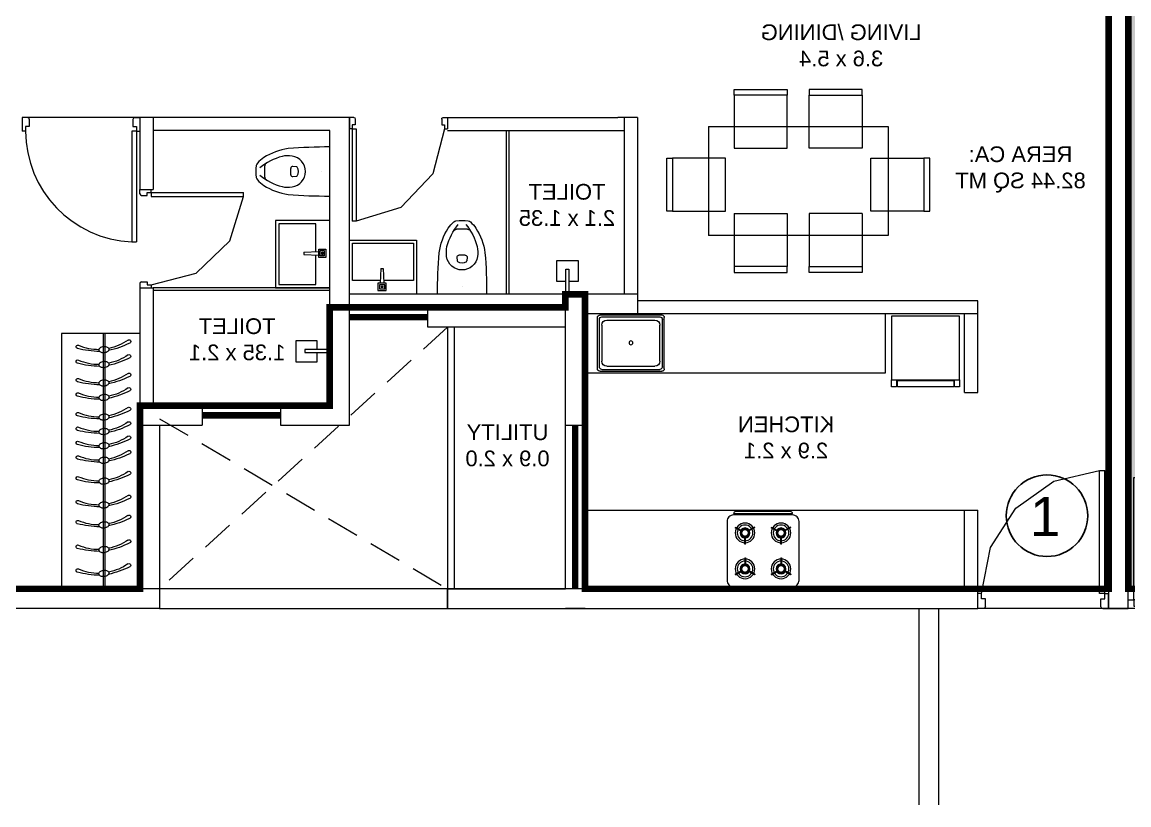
# Model space of a CAD drawing. Header units: inches. Extents: x 27644242 to 29005101, y -955243 to 216979.
# Drawn here: x 28708094 to 28716549, y -268635 to -262656 of the extents above; entities that cross this region are included whole.
import ezdxf

# ---------------------------------------------------------------- set-up
doc = ezdxf.new("R2010")
doc.units = ezdxf.units.IN
doc.header["$MEASUREMENT"] = 0
doc.set_wipeout_variables(frame=1)
for name, pattern in [('DASHED', [0.75, 0.5, -0.25]), ('DASHED2', [0.375, 0.25, -0.125]), ('HIDDEN', [0.375, 0.25, -0.125])]:
    doc.linetypes.add(name, pattern=pattern)
doc.layers.get('Defpoints').update_dxf_attribs({"color": 8})
for name, color, linetype, lineweight in [('AHC-A-DUCT', 14, 'HIDDEN', 5), ('DOOR', 4, 'Continuous', 0), ('DOORS', 1, 'Continuous', 9), ('ELEVATION', 40, 'Continuous', 13), ('FURN', 250, 'Continuous', 0), ('WALL', 7, 'Continuous', 20), ('WINDOW', 162, 'Continuous', 13)]:
    doc.layers.add(name, color=color, linetype=linetype, lineweight=lineweight)
doc.layers.add('BHK HATCH', color=8, linetype='Continuous', lineweight=5, transparency=0.85)
doc.layers.add('text', color=7, linetype='Continuous')
doc.styles.add('AMITS', font='arial.ttf')

# ---------------------------------------------------------------- blocks, each defined once
blk = doc.blocks.new('A$C65A37FE3-flatten-3')
at = {"layer": 'DOOR', "color": 252, "true_color": 0x939598}
for p, q in [((0, -33.8), (0, 0)), ((0, 0), (86.3, 0)), ((11.3, -45), (56.3, -45)), ((56.3, -45), (56.3, -22.5)), ((56.3, -22.5), (86.3, -22.5)), ((86.3, -22.5), (86.3, 0)), ((86.3, -22.5), (86.3, -52.5)), ((86.3, -22.5), (791, -22.5)), ((86.3, -52.5), (791, -52.5)), ((791, -52.5), (791, -22.5)), ((0, -716.5), (0, -750.2)), ((0, -750.2), (86.3, -750.2)), ((11.3, -705.2), (56.3, -705.2)), ((56.3, -705.2), (56.3, -727.7)), ((56.3, -727.7), (86.3, -727.7)), ((86.3, -727.7), (86.3, -750.2))]:
    blk.add_line(p, q, dxfattribs=at)
for points in [[(0, -33.8), (3.3, -41.7), (11.3, -45)], [(86.3, -727.7), (430.2, -638.2), (686.8, -392.3), (790.8, -52.5)], [(11.3, -705.2), (5.6, -706.7), (1.5, -710.8), (0, -716.5)]]:
    blk.add_lwpolyline(points, dxfattribs=at)
blk = doc.blocks.new('A$C3A956F37-flat-1')
at = {"layer": 'FURN'}
blk.add_line((-168.3, 90.2), (0, 90.2), dxfattribs=at)
for points in [[(-97.1, 66.7), (-97.1, 0), (-258.5, 0), (-258.5, 161.4), (-97.1, 161.4), (-97.1, 90.2)], [(0, 67.1), (-191.4, 67.1), (-191.4, 90.2), (-168.3, 90.2)]]:
    blk.add_lwpolyline(points, dxfattribs=at)
blk = doc.blocks.new('A$C3C731254-flat-1')
at = {"layer": 'FURN'}
for p, q in [((-77430.4, -2820), (-77430.7, -2801.7)), ((-77430.4, -2801.7), (-77317.9, -2797)), ((-77430.4, -2820), (-77317.9, -2824.7))]:
    blk.add_line(p, q, dxfattribs=at)
for points in [[(-77233.3, -3060.6), (-77647.7, -3060.6), (-77647.7, -2547.5), (-77233.3, -2547.5)], [(-77262.7, -2843), (-77262.7, -2778.3), (-77317.9, -2778.3), (-77317.9, -2843)], [(-77275, -2830.8), (-77275, -2790.5), (-77305.7, -2790.5), (-77305.7, -2830.8)], [(-77287.2, -2818.6), (-77287.2, -2802.7), (-77293.4, -2802.7), (-77293.4, -2818.6)]]:
    blk.add_lwpolyline(points, close=True, dxfattribs=at)
blk.add_lwpolyline([(-77338.5, -2823.8), (-77338.5, -3036.2), (-77623.2, -3036.2), (-77623.2, -2571.9), (-77338.5, -2571.9), (-77338.5, -2797.8)], dxfattribs=at)
blk = doc.blocks.new('A$C3D5F2F58')
at = {"color": 0, "linetype": 'ByBlock'}
blk.add_wipeout([(187.5, 0), (-187.5, 0), (-185.4, -124.8), (-182.6, -194.2), (-178.7, -263.3), (-175.9, -302), (-169.5, -348.6), (-150.7, -414.8), (-143.6, -432.7), (-131.4, -459.4), (-111.6, -495.4), (-106, -504.2), (-86.3, -529.7), (-71.8, -545.1), (-63.8, -552.7), (-55.8, -558), (-40.6, -562), (-22.7, -564.1), (3.1, -565), (29.6, -563.4), (46.7, -561), (55.8, -558), (74.2, -542.7), (100.9, -511.4), (135.4, -451.2), (158.3, -392.2), (171.2, -340), (178.9, -260.4), (185.1, -136.1), (187.4, -46)], dxfattribs=at)
for p, q in [((-187.5, 0), (187.5, 0)), ((0, -62.5), (0, -62.5)), ((-38.3, -282.4), (-35.8, -255.2)), ((-24.2, -298), (24.2, -298)), ((35.8, -255.2), (38.3, -282.4)), ((-42.5, -496.8), (42.5, -496.8))]:
    blk.add_line(p, q, dxfattribs=at)
at = {"color": 0, "linetype": 'ByBlock', "extrusion": (0, 0, -1)}
for centre, major_axis, ratio, start_param, end_param in [((3903, 5.3), (4087.6, 164.4), 0.940247, 3.100232, 3.182953), ((-3903, 5.4), (-4087.6, 164.4), 0.940247, 3.100232, 3.182953), ((0, -305.1), (84.4, 84.4), 1, 4.07333, 6.922251), ((-27.3, -256), (6.03, 6.03), 1, 4.01894, 4.852375), ((0, -292.3), (-38.2, 38.2), 1, 0.139988, 1.430816), ((27.3, -256), (6.03, 6.03), 1, -0.139979, 0.693472), ((275.8, -257.5), (321.4, 321.4), 1, 3.353441, 3.79389), ((86.9, -319.1), (146.6, 146.6), 1, 3.705861, 4.079165), ((-24.2, -283.7), (10, 10), 1, 2.356198, 4.018929), ((24.2, -283.7), (-10, 10), 1, 2.264265, 3.926995), ((-275.8, -257.5), (-321.4, 321.4), 1, 2.489302, 2.929752), ((-86.9, -319.1), (-146.6, 146.6), 1, 2.204028, 2.577331), ((326.3, -245.8), (-323.4, 323.4), 1, 4.816657, 5.23508), ((-326.3, -245.8), (-323.4, 323.4), 1, 2.618909, 3.037332), ((119.3, -350.5), (192.8, 192.8), 1, 3.092098, 3.328462), ((-42.5, -474.1), (16.1, 16.1), 1, 2.356198, 3.387836), ((42.5, -474.1), (16.1, 16.1), 1, 1.324559, 2.356198), ((-119.3, -350.5), (192.8, 192.8), 1, 1.383935, 1.620298), ((-40.9, -527.4), (24.1, 24.1), 1, 2.528301, 3.092099), ((0, -292.3), (-192.8, 192.8), 1, 3.75489, 4.099099), ((40.9, -527.4), (24.1, 24.1), 1, 1.620298, 2.184095)]:
    blk.add_ellipse(centre, major_axis=major_axis, ratio=ratio, start_param=start_param, end_param=end_param, dxfattribs=at)
blk = doc.blocks.new('A$C3E645E75')
at = {"extrusion": (0, 0, -1), "zscale": -0.9999999999999998, "rotation": 179.9999999999989}
blk.add_blockref('A$C3D5F2F58', (0, 0), dxfattribs=at)
blk = doc.blocks.new('A$C6E20521E-flatten-1')
at = {"layer": 'DOORS', "color": 251}
for p, q in [((30, 115), (30, 1054.3)), ((70, 1054.3), (30, 1054.3)), ((70, 115), (70, 1054.3)), ((30, 115), (0, 115)), ((0, 0), (0, 115)), ((30, 75), (30, 115)), ((30, 115), (70, 115)), ((970, 75), (970, 115)), ((970, 115), (1000, 115)), ((1000, 0), (1000, 115)), ((0, 0), (1000, 0)), ((60, 75), (30, 75)), ((60, 15), (60, 75)), ((940, 15), (940, 75)), ((940, 75), (970, 75)), ((45, 0), (0, 0)), ((955, 0), (1000, 0))]:
    blk.add_line(p, q, dxfattribs=at)
for points in [[(970, 115), (902.2, 465.5), (708.7, 765.4), (417.3, 971.5), (70, 1054.1)], [(45, 0), (52.5, 2), (58, 7.5), (60, 15)], [(940, 15), (944.4, 4.4), (955, 0)]]:
    blk.add_lwpolyline(points, dxfattribs=at)
blk = doc.blocks.new('A$C6E20521E-flat-1-flatten-1')
at = {"layer": 'DOORS', "color": 251}
for p, q in [((-63, 103.5), (-63, 948.9)), ((-63, 948.9), (-27, 948.9)), ((-27, 103.5), (-27, 948.9)), ((-900, 0), (-900, 103.5)), ((-873, 103.5), (-900, 103.5)), ((-873, 67.5), (-873, 103.5)), ((-27, 103.5), (-63, 103.5)), ((-27, 103.5), (0, 103.5)), ((-27, 67.5), (-27, 103.5)), ((0, 0), (0, 103.5)), ((0, 0), (-900, 0)), ((-846, 67.5), (-873, 67.5)), ((-846, 13.5), (-846, 67.5)), ((-54, 13.5), (-54, 67.5)), ((-54, 67.5), (-27, 67.5)), ((-859.5, 0), (-900, 0)), ((-40.5, 0), (0, 0))]:
    blk.add_line(p, q, dxfattribs=at)
at = {"layer": 'DOORS', "color": 251, "extrusion": (0, 0, -1)}
for centre, major_axis, start_param, end_param in [((-27, 103.5), (-729.3, -428.8), 0.531535, 2.059765), ((-859.5, 13.5), (-11.7, -6.7), 3.665191, 5.235988), ((-40.5, 13.5), (-11.7, -6.7), 5.235988, 6.806784)]:
    blk.add_ellipse(centre, major_axis=major_axis, ratio=1, start_param=start_param, end_param=end_param, dxfattribs=at)
blk = doc.blocks.new('KITCHEN')
at = {"layer": 'FURN'}
for p, q in [((-135610.4, 231798.9, 0), (-135610.4, 232190.1, 0)), ((-135596, 231813.3, 0), (-135596, 232175.7, 0)), ((-135119.8, 232209.5, 0), (-135591, 232209.5, 0)), ((-135134.2, 232195.1, 0), (-135576.6, 232195.1, 0)), ((-135171.7, 232170.8, 0), (-135539.1, 232170.8, 0)), ((-135114.8, 231813.3, 0), (-135114.8, 232175.7, 0)), ((-135100.4, 231798.9, 0), (-135100.4, 232190.1, 0)), ((-135577.9, 231857, 0), (-135577.9, 232131.9, 0)), ((-135132.8, 232131.9, 0), (-135132.8, 231857, 0)), ((-135119.8, 231779.5, 0), (-135591, 231779.5, 0)), ((-135134.2, 231793.9, 0), (-135576.6, 231793.9, 0)), ((-135171.7, 231818.2, 0), (-135539.1, 231818.2, 0))]:
    blk.add_line(p, q, dxfattribs=at)
blk.add_circle((-135356.3, 231997.3, 0), 14.6, dxfattribs=at)
for centre, radius, start, end in [((-135591, 232190.1, 0), 19.4, 89.99995, 179.99995), ((-135576.6, 232175.7, 0), 19.4, 89.99995, 179.99995), ((-135539.1, 232131.9, 0), 38.9, 89.99995, 179.99995), ((-135171.7, 232131.9, 0), 38.9, 359.99995, 89.99995), ((-135134.2, 232175.7, 0), 19.4, 359.99995, 89.99995), ((-135119.8, 232190.1, 0), 19.4, 359.99995, 89.99995), ((-135539.1, 231857, 0), 38.9, 179.99995, 269.99995), ((-135171.7, 231857, 0), 38.9, 269.99995, 359.99995), ((-135591, 231798.9, 0), 19.4, 180.00005, 270.00005), ((-135576.6, 231813.3, 0), 19.4, 180.00005, 270.00005), ((-135134.2, 231813.3, 0), 19.4, 270.00005, 0.00005), ((-135119.8, 231798.9, 0), 19.4, 270.00005, 0.00005)]:
    blk.add_arc(centre, radius, start, end, dxfattribs=at)
blk = doc.blocks.new('gfff')
at = {"layer": 'FURN'}
for p, q in [((-394.7, 1839.6, 0), (206.2, 1839.8, 0)), ((-393.8, 1839.6, 0), (-393.8, -110.4, 0)), ((-125.4, 1839.7, 0), (-124.9, -110.3, 0)), ((-113.4, 1839.7, 0), (-112.9, -110.3, 0)), ((206.2, 1839.8, 0), (206.2, -110.2, 0)), ((-393.9, -110.4, 0), (207, -110.2, 0))]:
    blk.add_line(p, q, dxfattribs=at)
at = {"layer": 'FURN', "extrusion": (-6.40542e-09, 9.36485e-09, 1)}
for points in [[(-81.4, 1713, 0.144333), (-83, 1721.9, 0.107177), (-90.7, 1731.3, 0.077818), (-101.8, 1737.6, 0.065016), (-116.7, 1741.1, 0.065016), (-132, 1740.7, 0.077818), (-144.2, 1736.8, 0.107177), (-153.6, 1729.1, 0.144333), (-157, 1720.8, 0.144333), (-155.4, 1711.8, 0.107177), (-147.7, 1702.5, 0.077818), (-136.6, 1696.1, 0.065016), (-121.7, 1692.6, 0.065016), (-106.4, 1693, 0.077818), (-94.2, 1696.9, 0.107177), (-84.8, 1704.6, 0.144333)], [(-81.3, 1599.4, 0.144333), (-83, 1608.3, 0.107177), (-90.6, 1617.7, 0.077818), (-101.8, 1624, 0.065016), (-116.7, 1627.5, 0.065016), (-131.9, 1627.1, 0.077818), (-144.1, 1623.2, 0.107177), (-153.5, 1615.6, 0.144333), (-157, 1607.2, 0.144333), (-155.3, 1598.3, 0.107177), (-147.7, 1588.9, 0.077818), (-136.5, 1582.5, 0.065016), (-121.7, 1579, 0.065016), (-106.4, 1579.4, 0.077818), (-94.2, 1583.4, 0.107177), (-84.8, 1591, 0.144333)], [(-81.4, 1458.5, 0.144333), (-83, 1467.4, 0.107177), (-90.7, 1476.8, 0.077818), (-101.8, 1483.1, 0.065016), (-116.7, 1486.6, 0.065016), (-132, 1486.2, 0.077818), (-144.2, 1482.3, 0.107177), (-153.6, 1474.6, 0.144333), (-157, 1466.3, 0.144333), (-155.4, 1457.3, 0.107177), (-147.7, 1448, 0.077818), (-136.6, 1441.6, 0.065016), (-121.7, 1438.1, 0.065016), (-106.4, 1438.5, 0.077818), (-94.2, 1442.4, 0.107177), (-84.8, 1450.1, 0.144333)], [(-81.3, 1347.9, 0.144333), (-83, 1356.8, 0.107177), (-90.6, 1366.2, 0.077818), (-101.8, 1372.5, 0.065016), (-116.7, 1376, 0.065016), (-131.9, 1375.6, 0.077818), (-144.1, 1371.7, 0.107177), (-153.5, 1364.1, 0.144333), (-157, 1355.7, 0.144333), (-155.3, 1346.8, 0.107177), (-147.7, 1337.4, 0.077818), (-136.5, 1331, 0.065016), (-121.7, 1327.5, 0.065016), (-106.4, 1327.9, 0.077818), (-94.2, 1331.9, 0.107177), (-84.8, 1339.5, 0.144333)], [(-81.4, 1198, 0.144333), (-83, 1206.9, 0.107177), (-90.7, 1216.3, 0.077818), (-101.8, 1222.6, 0.065016), (-116.7, 1226.1, 0.065016), (-132, 1225.7, 0.077818), (-144.2, 1221.8, 0.107177), (-153.6, 1214.1, 0.144333), (-157, 1205.8, 0.144333), (-155.4, 1196.8, 0.107177), (-147.7, 1187.5, 0.077818), (-136.6, 1181.1, 0.065016), (-121.7, 1177.6, 0.065016), (-106.4, 1178, 0.077818), (-94.2, 1181.9, 0.107177), (-84.8, 1189.6, 0.144333)], [(-81.3, 1087.4, 0.144333), (-83, 1096.3, 0.107177), (-90.6, 1105.7, 0.077818), (-101.8, 1112, 0.065016), (-116.7, 1115.5, 0.065016), (-131.9, 1115.1, 0.077818), (-144.1, 1111.2, 0.107177), (-153.5, 1103.6, 0.144333), (-157, 1095.2, 0.144333), (-155.3, 1086.3, 0.107177), (-147.7, 1076.9, 0.077818), (-136.5, 1070.5, 0.065016), (-121.7, 1067, 0.065016), (-106.4, 1067.4, 0.077818), (-94.2, 1071.4, 0.107177), (-84.8, 1079, 0.144333)], [(-81.3, 978.6, 0.144333), (-82.9, 987.5, 0.107177), (-90.6, 996.9, 0.077818), (-101.7, 1003.2, 0.065016), (-116.6, 1006.8, 0.065016), (-131.9, 1006.3, 0.077818), (-144.1, 1002.4, 0.107177), (-153.5, 994.8, 0.144333), (-156.9, 986.4, 0.144333), (-155.3, 977.5, 0.107177), (-147.6, 968.1, 0.077818), (-136.5, 961.8, 0.065016), (-121.6, 958.2, 0.065016), (-106.3, 958.6, 0.077818), (-94.1, 962.6, 0.107177), (-84.7, 970.2, 0.144333)], [(-81.2, 868, 0.144333), (-82.9, 876.9, 0.107177), (-90.5, 886.3, 0.077818), (-101.7, 892.6, 0.065016), (-116.6, 896.2, 0.065016), (-131.8, 895.8, 0.077818), (-144, 891.8, 0.107177), (-153.4, 884.2, 0.144333), (-156.9, 875.8, 0.144333), (-155.2, 866.9, 0.107177), (-147.6, 857.5, 0.077818), (-136.4, 851.2, 0.065016), (-121.6, 847.6, 0.065016), (-106.3, 848.1, 0.077818), (-94.1, 852, 0.107177), (-84.7, 859.6, 0.144333)], [(-81.2, 708.6, 0.144333), (-82.8, 717.6, 0.107177), (-90.5, 726.9, 0.077818), (-101.6, 733.3, 0.065016), (-116.5, 736.8, 0.065016), (-131.8, 736.4, 0.077818), (-144, 732.5, 0.107177), (-153.4, 724.8, 0.144333), (-156.8, 716.4, 0.144333), (-155.2, 707.5, 0.107177), (-147.5, 698.1, 0.077818), (-136.4, 691.8, 0.065016), (-121.5, 688.3, 0.065016), (-106.2, 688.7, 0.077818), (-94, 692.6, 0.107177), (-84.6, 700.3, 0.144333)], [(-81.1, 526.4, 0.144333), (-82.7, 535.3, 0.107177), (-90.4, 544.7, 0.077818), (-101.5, 551, 0.065016), (-116.4, 554.6, 0.065016), (-131.7, 554.1, 0.077818), (-143.9, 550.2, 0.107177), (-153.3, 542.6, 0.144333), (-156.7, 534.2, 0.144333), (-155.1, 525.3, 0.107177), (-147.4, 515.9, 0.077818), (-136.3, 509.6, 0.065016), (-121.4, 506, 0.065016), (-106.1, 506.4, 0.077818), (-93.9, 510.4, 0.107177), (-84.5, 518, 0.144333)], [(-81, 374.1, 0.144333), (-82.7, 383.1, 0.107177), (-90.3, 392.4, 0.077818), (-101.5, 398.8, 0.065016), (-116.3, 402.3, 0.065016), (-131.6, 401.9, 0.077818), (-143.8, 398, 0.107177), (-153.2, 390.3, 0.144333), (-156.7, 381.9, 0.144333), (-155, 373, 0.107177), (-147.4, 363.6, 0.077818), (-136.2, 357.3, 0.065016), (-121.3, 353.8, 0.065016), (-106, 354.2, 0.077818), (-93.9, 358.1, 0.107177), (-84.5, 365.8, 0.144333)], [(-80.9, 185.9, 0.144333), (-82.6, 194.8, 0.107177), (-90.2, 204.2, 0.077818), (-101.4, 210.5, 0.065016), (-116.3, 214.1, 0.065016), (-131.5, 213.6, 0.077818), (-143.7, 209.7, 0.107177), (-153.1, 202.1, 0.144333), (-156.6, 193.7, 0.144333), (-154.9, 184.8, 0.107177), (-147.3, 175.4, 0.077818), (-136.1, 169.1, 0.065016), (-121.3, 165.5, 0.065016), (-106, 165.9, 0.077818), (-93.8, 169.9, 0.107177), (-84.4, 177.5, 0.144333)], [(-80.9, 3.6, 0.144333), (-82.5, 12.6, 0.107177), (-90.2, 21.9, 0.077818), (-101.3, 28.3, 0.065016), (-116.2, 31.8, 0.065016), (-131.5, 31.4, 0.077818), (-143.7, 27.5, 0.107177), (-153.1, 19.8, 0.144333), (-156.5, 11.4, 0.144333), (-154.8, 2.5, 0.107177), (-147.2, -6.9, 0.077818), (-136.1, -13.2, 0.065016), (-121.2, -16.7, 0.065016), (-105.9, -16.3, 0.077818), (-93.7, -12.4, 0.107177), (-84.3, -4.7, 0.144333)]]:
    blk.add_lwpolyline(points, format="xyb", close=True, dxfattribs=at)
for points in [[(-86.5, 1702.6, 0.057952), (84.1, 1725.9, 1.08017), (75.6, 1750.8, -0.102886), (-81.9, 1718.9, -0.821198)], [(-86.5, 1589.1, 0.057952), (84.2, 1612.3, 1.08017), (75.7, 1637.2, -0.102886), (-81.8, 1605.3, -0.821198)], [(-86.5, 1448.1, 0.057952), (84.1, 1471.4, 1.08017), (75.6, 1496.3, -0.102886), (-81.9, 1464.4, -0.821198)], [(-86.5, 1337.6, 0.057952), (84.2, 1360.8, 1.08017), (75.7, 1385.7, -0.102886), (-81.8, 1353.8, -0.821198)], [(-86.5, 1187.6, 0.057952), (84.1, 1210.9, 1.08017), (75.6, 1235.8, -0.102886), (-81.9, 1203.9, -0.821198)], [(-86.5, 1077.1, 0.057952), (84.2, 1100.3, 1.08017), (75.7, 1125.2, -0.102886), (-81.8, 1093.3, -0.821198)], [(-86.4, 968.3, 0.057952), (84.2, 991.5, 1.08017), (75.7, 1016.4, -0.102886), (-81.8, 984.5, -0.821198)], [(-86.4, 857.7, 0.057952), (84.3, 880.9, 1.08017), (75.8, 905.9, -0.102886), (-81.7, 873.9, -0.821198)], [(-86.3, 698.3, 0.057952), (84.3, 721.6, 1.08017), (75.8, 746.5, -0.102886), (-81.6, 714.5, -0.821198)], [(-86.2, 516.1, 0.057952), (84.4, 539.3, 1.08017), (75.9, 564.2, -0.102886), (-81.6, 532.3, -0.821198)], [(-86.1, 363.8, 0.057952), (84.5, 387.1, 1.08017), (76, 412, -0.102886), (-81.5, 380, -0.821198)], [(-86.1, 175.6, 0.057952), (84.6, 198.8, 1.08017), (76.1, 223.7, -0.102886), (-81.4, 191.8, -0.821198)], [(-86, -6.7, 0.057952), (84.6, 16.6, 1.08017), (76.1, 41.5, -0.102886), (-81.3, 9.5, -0.821198)]]:
    blk.add_lwpolyline(points, format="xyb", dxfattribs=at)
for centre, radius, start, end in [((-310.6, 1779, 0), 13.2, 55.02116, 243.84954), ((-76.8, 2113.1, 0), 394.6, 235.02139, 258.51845), ((12.1, 2436.2, 0), 745.3, 243.84974, 257.11662), ((-310.5, 1665.4, 0), 13.2, 55.02116, 243.84954), ((12.1, 2322.6, 0), 745.3, 243.84974, 257.11662), ((-76.7, 1999.6, 0), 394.6, 235.02139, 258.51845), ((-310.6, 1524.5, 0), 13.2, 55.02116, 243.84954), ((-76.8, 1858.6, 0), 394.6, 235.02139, 258.51845), ((12.1, 2181.7, 0), 745.3, 243.84974, 257.11662), ((-310.5, 1413.9, 0), 13.2, 55.02116, 243.84954), ((12.1, 2071.1, 0), 745.3, 243.84974, 257.11662), ((-76.7, 1748.1, 0), 394.6, 235.02139, 258.51845), ((-310.6, 1264), 13.2, 55.02116, 243.84954), ((-76.8, 1598.1), 394.6, 235.02139, 258.51845), ((12.1, 1921.2), 745.3, 243.84974, 257.11662), ((-310.5, 1153.4), 13.2, 55.02116, 243.84954), ((12.1, 1810.6), 745.3, 243.84974, 257.11662), ((-76.7, 1487.6), 394.6, 235.02139, 258.51845), ((-310.5, 1044.6), 13.2, 55.02116, 243.84954), ((12.2, 1701.8), 745.3, 243.84974, 257.11662), ((-76.7, 1378.8), 394.6, 235.02139, 258.51845), ((-310.4, 934), 13.2, 55.02116, 243.84954), ((-76.6, 1268.2), 394.6, 235.02139, 258.51845), ((12.2, 1591.2), 745.3, 243.84974, 257.11662), ((-310.4, 774.7), 13.2, 55.02116, 243.84954), ((12.3, 1431.8), 745.3, 243.84974, 257.11662), ((-76.6, 1108.8), 394.6, 235.02139, 258.51845), ((-310.3, 592.4), 13.2, 55.02116, 243.84954), ((-76.5, 926.6), 394.6, 235.02139, 258.51845), ((12.4, 1249.6), 745.3, 243.84974, 257.11662), ((-310.2, 440.2), 13.2, 55.02116, 243.84954), ((12.4, 1097.3), 745.3, 243.84974, 257.11662), ((-76.4, 774.3), 394.6, 235.02139, 258.51845), ((-310.1, 251.9), 13.2, 55.02116, 243.84954), ((-76.4, 586.1), 394.6, 235.02139, 258.51845), ((12.5, 909.1), 745.3, 243.84974, 257.11662), ((-310.1, 69.7), 13.2, 55.02116, 243.84954), ((12.6, 726.8), 745.3, 243.84974, 257.11662), ((-76.3, 403.8), 394.6, 235.02139, 258.51845)]:
    blk.add_arc(centre, radius, start, end, dxfattribs=at)
blk = doc.blocks.new('hob')
at = {"layer": 'FURN', "extrusion": (2e-16, 7.34249e-08, 1)}
for p, q in [((-747640.1, 890446.8), (-747612.6, 890399.1)), ((-747635.8, 890449.3), (-747608.2, 890401.6)), ((-747280.1, 890449.3), (-747307.7, 890401.6)), ((-747275.8, 890446.8), (-747303.3, 890399.1)), ((-747510.5, 890377), (-747565.5, 890377)), ((-747510.5, 890372), (-747565.5, 890372)), ((-747405.4, 890377), (-747350.3, 890377)), ((-747405.4, 890372), (-747350.3, 890372)), ((-747640.1, 890302.2), (-747612.6, 890349.9)), ((-747635.8, 890299.7), (-747608.2, 890347.4)), ((-747280.1, 890299.7), (-747307.7, 890347.4)), ((-747275.8, 890302.2), (-747303.3, 890349.9)), ((-747640.1, 890171.8), (-747612.6, 890124.1)), ((-747635.8, 890174.3), (-747608.2, 890126.6)), ((-747280.1, 890174.3), (-747307.7, 890126.6)), ((-747275.8, 890171.8), (-747303.3, 890124.1)), ((-747640.1, 890027.2), (-747612.6, 890074.9)), ((-747635.8, 890024.7), (-747608.2, 890072.4)), ((-747510.5, 890102), (-747565.5, 890102)), ((-747510.5, 890097), (-747565.5, 890097)), ((-747405.4, 890102), (-747350.3, 890102)), ((-747405.4, 890097), (-747350.3, 890097)), ((-747280.1, 890024.7), (-747307.7, 890072.4)), ((-747275.8, 890027.2), (-747303.3, 890074.9))]:
    blk.add_line(p, q, dxfattribs=at)
at = {"layer": 'FURN', "extrusion": (2e-16, 7.34249e-08, 1), "elevation": 0.1}
for points in [[(-747232.9, 889962), (-747682.9, 889962, -0.414214), (-747732.9, 890012), (-747732.9, 890462, -0.414214), (-747682.9, 890512), (-747232.9, 890512, -0.414214), (-747182.9, 890462), (-747182.9, 890012, -0.414214)], [(-747172.9, 890462, -0.414214), (-747157.9, 890447), (-747157.9, 890027, -0.414214), (-747172.9, 890012), (-747172.9, 890027)]]:
    blk.add_lwpolyline(points, format="xyb", close=True, dxfattribs=at)
at = {"layer": 'FURN', "extrusion": (2e-16, 7.34249e-08, 1), "const_width": 20, "elevation": 0.1}
for points in [[(-747625.4, 890374.5, 1), (-747565.4, 890374.5, 1)], [(-747290.4, 890374.5, 1), (-747350.4, 890374.5, 1)], [(-747625.4, 890099.5, -1), (-747565.4, 890099.5, -1)], [(-747290.4, 890099.5, 1), (-747350.4, 890099.5, 1)]]:
    blk.add_lwpolyline(points, format="xyb", close=True, dxfattribs=at)
at = {"layer": 'FURN', "extrusion": (2e-16, 7.34249e-08, 1)}
for centre, radius in [((-747595.4, 890374.5, 0.1), 75), ((-747320.4, 890374.5, 0.1), 75), ((-747595.4, 890374.5, 0.1), 60), ((-747595.4, 890374.5, 0.1), 37.5), ((-747320.4, 890374.5, 0.1), 60), ((-747320.4, 890374.5, 0.1), 37.5), ((-747595.4, 890099.5, 0.1), 75), ((-747595.4, 890099.5, 0.1), 60), ((-747595.4, 890099.5, 0.1), 37.5), ((-747320.4, 890099.5, 0.1), 75), ((-747320.4, 890099.5, 0.1), 60), ((-747320.4, 890099.5, 0.1), 37.5)]:
    blk.add_circle(centre, radius, dxfattribs=at)
for centre, start, end in [((-747595.4, 890374.5, 0.1), 118.31459, 121.68541), ((-747320.4, 890374.5, 0.1), 58.31459, 61.68541), ((-747320.4, 890374.5, 0.1), 58.31459, 61.68541), ((-747595.4, 890374.5, 0.1), 358.31459, 1.68541), ((-747320.4, 890374.5, 0.1), 178.31459, 181.68541), ((-747595.4, 890374.5, 0.1), 238.31459, 241.68541), ((-747320.4, 890374.5, 0.1), 298.31459, 301.68541), ((-747595.4, 890099.5, 0.1), 118.31459, 121.68541), ((-747320.4, 890099.5, 0.1), 58.31459, 61.68541), ((-747320.4, 890099.5, 0.1), 58.31459, 61.68541), ((-747595.4, 890099.5, 0.1), 238.31459, 241.68541), ((-747595.4, 890099.5, 0.1), 358.31459, 1.68541), ((-747320.4, 890099.5, 0.1), 178.31459, 181.68541), ((-747320.4, 890099.5, 0.1), 298.31459, 301.68541)]:
    blk.add_arc(centre, 85, start, end, dxfattribs=at)
blk = doc.blocks.new('DINING TBALE')
at = {"layer": 'FURN'}
for p, q in [((551.6, 1664.6, 0.3), (551.6, 1709.6, 0.3)), ((551.6, 1709.6, 0.3), (956.6, 1709.6, 0.3)), ((551.6, 1664.6, 0.3), (551.6, 1709.6, 0.3)), ((956.6, 1709.6, 0.3), (956.6, 1664.6, 0.3)), ((1123.3, 1709.6, 0.3), (1123.3, 1664.6, 0.3)), ((1528.3, 1709.6, 0.3), (1123.3, 1709.6, 0.3)), ((1528.3, 1664.6, 0.3), (1528.3, 1709.6, 0.3)), ((1528.3, 1664.6, 0.3), (1528.3, 1709.6, 0.3)), ((956.6, 1664.6, 0.3), (551.6, 1664.6, 0.3)), ((551.6, 1664.6, 0.3), (551.6, 1259.6, 0.3)), ((956.6, 1664.6, 0.3), (551.6, 1664.6, 0.3)), ((956.6, 1259.6, 0.3), (956.6, 1664.6, 0.3)), ((1123.3, 1259.6, 0.3), (1123.3, 1664.6, 0.3)), ((1123.3, 1664.6, 0.3), (1528.3, 1664.6, 0.3)), ((1123.3, 1664.6, 0.3), (1528.3, 1664.6, 0.3)), ((1528.3, 1664.6, 0.3), (1528.3, 1259.6, 0.3)), ((1726.2, 1426.2, 0.3), (353.7, 1426.2, 0.3)), ((353.7, 1426.2, 0.3), (353.7, 594.2, 0.3)), ((1726.2, 1426.2, 0.3), (1726.2, 594.2, 0.3)), ((35, 1184.3, 0.3), (80, 1184.3, 0.3)), ((35, 779.3, 0.3), (35, 1184.3, 0.3)), ((485, 1184.3, 0.3), (80, 1184.3, 0.3)), ((80, 1184.3, 0.3), (80, 779.3, 0.3)), ((80, 1184.3, 0.3), (80, 779.3, 0.3)), ((485, 779.3, 0.3), (485, 1184.3, 0.3)), ((551.6, 1259.6, 0.3), (956.6, 1259.6, 0.3)), ((1528.3, 1259.6, 0.3), (1123.3, 1259.6, 0.3)), ((1594.9, 1184.3, 0.3), (1999.9, 1184.3, 0.3)), ((1594.9, 779.3, 0.3), (1594.9, 1184.3, 0.3)), ((2044.9, 1184.3, 0.3), (1999.9, 1184.3, 0.3)), ((1999.9, 1184.3, 0.3), (1999.9, 779.3, 0.3)), ((1999.9, 1184.3, 0.3), (1999.9, 779.3, 0.3)), ((2044.9, 779.3, 0.3), (2044.9, 1184.3, 0.3)), ((80, 779.3, 0.3), (35, 779.3, 0.3)), ((80, 779.3, 0.3), (35, 779.3, 0.3)), ((80, 779.3, 0.3), (485, 779.3, 0.3)), ((1999.9, 779.3, 0.3), (1594.9, 779.3, 0.3)), ((1999.9, 779.3, 0.3), (2044.9, 779.3, 0.3)), ((1999.9, 779.3, 0.3), (2044.9, 779.3, 0.3)), ((551.6, 760.8, 0.3), (956.6, 760.8, 0.3)), ((551.6, 760.8, 0.3), (551.6, 355.8, 0.3)), ((956.6, 760.8, 0.3), (956.6, 355.8, 0.3)), ((1123.3, 760.8, 0.3), (1123.3, 355.8, 0.3)), ((1528.3, 760.8, 0.3), (1123.3, 760.8, 0.3)), ((1528.3, 760.8, 0.3), (1528.3, 355.8, 0.3)), ((353.7, 594.2, 0.3), (1726.2, 594.2, 0.3)), ((551.6, 355.8, 0.3), (551.6, 310.8, 0.3)), ((551.6, 355.8, 0.3), (551.6, 310.8, 0.3)), ((956.6, 355.8, 0.3), (551.6, 355.8, 0.3)), ((956.6, 355.8, 0.3), (551.6, 355.8, 0.3)), ((956.6, 310.8, 0.3), (956.6, 355.8, 0.3)), ((1123.3, 310.8, 0.3), (1123.3, 355.8, 0.3)), ((1123.3, 355.8, 0.3), (1528.3, 355.8, 0.3)), ((1123.3, 355.8, 0.3), (1528.3, 355.8, 0.3)), ((1528.3, 355.8, 0.3), (1528.3, 310.8, 0.3)), ((1528.3, 355.8, 0.3), (1528.3, 310.8, 0.3)), ((551.6, 310.8, 0.3), (956.6, 310.8, 0.3)), ((1528.3, 310.8, 0.3), (1123.3, 310.8, 0.3))]:
    blk.add_line(p, q, dxfattribs=at)
blk = doc.blocks.new('FRDG')
at = {"layer": 'FURN', "color": 8, "lineweight": 0, "extrusion": (3.3432e-08, -6.87431e-09, 1), "elevation": 0.0002}
for points in [[(9345.9976, -728.4923), (9346.5081, -728.4923), (9346.5081, -727.946), (9345.9976, -727.946)], [(9346.5081, -727.946), (9346.5659, -727.946), (9346.5659, -727.986), (9346.5081, -727.986)], [(9346.5139, -727.9917), (9346.5659, -727.9917), (9346.5659, -728.4442), (9346.5139, -728.4442)], [(9346.5081, -728.4523), (9346.5659, -728.4523), (9346.5659, -728.4923), (9346.5081, -728.4923)]]:
    blk.add_lwpolyline(points, close=True, dxfattribs=at)
blk = doc.blocks.new('new bldg 3 bhk')
at = {"layer": 'ELEVATION', "ltscale": 500, "elevation": 0}
blk.add_lwpolyline([(1249.7, 1428.8), (2149.7, 1428.8), (2149.7, -571.2), (1249.7, -571.2)], close=True, dxfattribs=at)
blk.add_lwpolyline([(2099.7, 1428.8), (2099.7, -571.2), (1299.7, -571.2), (1249.7, -571.2)], dxfattribs=at)
at = {"layer": 'FURN', "ltscale": 500}
for p, q in [((1679.7, 1678.7, 0), (1679.7, 2928.8, 0)), ((1699.7, 1678.7, 0), (1699.7, 2928.8, 0)), ((3049.6, 1728.8, 0), (4399.7, 1728.8, 0)), ((3049.6, 1708.8, 0), (4399.7, 1708.8, 0)), ((-1195.7, 1078.7, 0), (-1195.7, 1528.7, 0)), ((1099.7, 1078.7, 0), (-1195.7, 1078.7, 0)), ((1099.7, 28.7, 0), (-1800.3, 28.7, 0))]:
    blk.add_line(p, q, dxfattribs=at)
at = {"layer": 'WALL'}
for p, q in [((-3050.3, -721.2, 0), (-3050.3, 7178.8, 0)), ((-2900.3, 7178.8, 0), (-2900.3, -721.2, 0)), ((699.7, 3028.8, 0), (699.7, 1528.8, 0))]:
    blk.add_line(p, q, dxfattribs=at)
at = {"layer": 'WALL', "ltscale": 500}
for p, q in [((699.7, 3028.8, 0), (849.7, 3028.8, 0)), ((799.7, 3028.8, 0), (799.7, 1678.8, 0)), ((2149.4, 3028.8, 0), (849.7, 3028.8, 0)), ((2899.7, 678.8, 0), (2899.7, 3028.8, 0)), ((2899.7, 3028.8, 0), (4499.7, 3028.8, 0)), ((4499.7, 3028.8, 0), (4499.7, 2478.8, 0)), ((2149.4, 2928.8, 0), (799.7, 2928.8, 0)), ((3049.7, 2928.8, 0), (4399.7, 2928.8, 0)), ((4499.7, 1728.8, 0), (4399.7, 1728.8, 0)), ((4399.7, 1728.8, 0), (4399.7, 828.8, 0)), ((4499.7, 1728.8, 0), (4499.7, 728.8, 0)), ((699.7, 1678.8, 0), (1249.7, 1678.8, 0)), ((1249.7, 678.8, 0), (1249.7, 1678.8, 0)), ((-1900.3, 1528.8, 0), (699.7, 1528.8, 0)), ((-1900.3, 928.8, 0), (-1900.3, 1528.8, 0)), ((-1800.3, 928.8, 0), (-1800.3, 1528.8, 0)), ((699.7, 1528.8, 0), (1099.7, 1528.8, 0)), ((1099.7, 678.8, 0), (1099.7, 1528.8, 0)), ((1249.7, 1578.8, 0), (2299.7, 1578.8, 0)), ((2299.7, 1428.8, 0), (2299.7, 1578.8, 0)), ((1249.7, 1428.8, 0), (2299.7, 1428.8, 0)), ((-1800.3, 928.8, 0), (-1900.3, 928.8, 0)), ((3424.7, 828.8, 0), (3049.7, 828.8, 0)), ((3424.7, 828.8, 0), (3424.7, 678.8, 0)), ((4499.7, 828.8, 0), (4024.7, 828.8, 0)), ((4024.7, 828.8, 0), (4024.7, 678.8, 0)), ((1249.7, 678.8, 0), (1099.7, 678.8, 0)), ((3424.7, 678.8, 0), (2899.7, 678.8, 0)), ((4499.7, 678.8, 0), (4024.7, 678.8, 0)), ((-1900.3, -721.2, 0), (-1900.3, 28.8, 0)), ((-1800.3, 28.8, 0), (-1900.3, 28.8, 0)), ((-1800.3, -571.2, 0), (-1800.3, 28.8, 0)), ((-1900.3, -721.2, 0), (-1900.3, -571.2, 0)), ((4349.7, -571.2, 0), (8999.7, -571.2, 0)), ((-3050.3, -721.2, 0), (-2900.3, -721.2, 0)), ((1099.7, -721.2, 0), (1249.7, -721.2, 0)), ((4349.7, -721.2, 0), (9149.7, -721.2, 0))]:
    blk.add_line(p, q, dxfattribs=at)
at = {"layer": 'WALL', "transparency": 33554687}
for p, q in [((4399.7, 3028.8, 0), (4399.7, 2478.8, 0)), ((4499.7, 2478.8, 0), (4399.7, 2478.8, 0)), ((4399.7, 1678.8, 0), (4399.7, 828.8, 0)), ((4349.7, 678.8, 0), (4349.7, -721.2, 0)), ((4499.7, 728.8, 0), (4499.7, -571.2, 0))]:
    blk.add_line(p, q, dxfattribs=at)
at = {"layer": 'WALL', "ltscale": 500, "elevation": 0}
for points in [[(-1900.3, 1628.8), (699.7, 1628.8)], [(-1900.3, 1528.8), (-1900.3, 1628.8)], [(-1800.3, -571.2), (2149.7, -571.2), (2149.7, -721.2), (-1900.3, -721.2)]]:
    blk.add_lwpolyline(points, dxfattribs=at)
at = {"layer": 'WINDOW', "ltscale": 500, "const_width": 50, "elevation": 0}
for points in [[(2299.7, 1503.8), (2899.7, 1503.8)], [(3424.7, 753.8), (4024.7, 753.8)], [(1174.7, -571.2), (1174.7, 678.8)]]:
    blk.add_lwpolyline(points, dxfattribs=at)
at = {"rotation": 180}
for name, p in [('A$C3C731254-flat-1', (-74183.6, -818.7, 0)), ('A$C3A956F37-flat-1', (3049.6, 1324.3, 0))]:
    blk.add_blockref(name, p, dxfattribs=at)
at = {"xscale": -1, "rotation": 90.00000000000001}
for name, p in [('A$C3C731254-flat-1', (-160.9, -75554.5, 0)), ('A$C3A956F37-flat-1', (1313.9, 1678.7, 0))]:
    blk.add_blockref(name, p, dxfattribs=at)
at = {"layer": 'DOOR', "ltscale": 500, "rotation": 180}
blk.add_blockref('A$C6E20521E-flat-1-flatten-1', (4499.7, 3028.8, 0), dxfattribs=at)
at = {"layer": 'FURN', "ltscale": 1000}
blk.add_blockref('DINING TBALE', (-1569.2, 1534.6, -0.3), dxfattribs=at)
at = {"layer": 'FURN', "extrusion": (0, 0, -1), "xscale": -1, "zscale": -1, "rotation": 0.0002197302559409019}
blk.add_blockref('A$C3E645E75', (-2038.7, 1678.8, 0), dxfattribs=at)
at = {"layer": 'FURN', "extrusion": (6.40542e-09, 9.36485e-09, 1), "xscale": -950.0000000000178, "yscale": 950.0000000000115, "zscale": 950.0000000000107, "rotation": 89.97491652646735}
blk.add_blockref('FRDG', (-689423, 8880511.3, 0.1), dxfattribs=at)
at = {"layer": 'FURN'}
blk.add_blockref('KITCHEN', (136104.9, -230688.7, 0), dxfattribs=at)
at = {"layer": 'FURN', "ltscale": 500}
blk.add_blockref('gfff', (4893.5, -460.8, 0), dxfattribs=at)
at = {"layer": 'FURN', "rotation": 90.00000000000875}
blk.add_blockref('hob', (889976.6, 747176.6, 0), dxfattribs=at)
at = {"layer": 'WALL', "ltscale": 500, "xscale": -1}
blk.add_blockref('A$C65A37FE3-flatten-3', (4499.7, 2479, 0), dxfattribs=at)
at = {"layer": 'WALL', "ltscale": 500}
blk.add_blockref('A$C6E20521E-flatten-1', (-2900.3, -721.2, 0), dxfattribs=at)
at = {"layer": 'text', "ltscale": 100, "char_height": 120, "width": 1715.235, "attachment_point": 3, "style": 'AMITS'}
for s, insert in [('\\pxqc;LIVING /DINING\\P3.6 x 5.4', (0.4, 3740.4, 0)), ('\\pxqc;RERA CA: \\P82.44 SQ MT', (-1369.8, 2808.6, 0)), ('\\pxqc;TOILET\\P2.1 x 1.35', (2094.8, 2521.8, 0)), ('\\pxqc;TOILET\\P1.35 x 2.1', (4614.9, 1495.3, 0)), ('\\pxqc;KITCHEN\\P2.9 x 2.1', (420.9, 745.5, 0)), ('\\pxqc;UTILITY\\P0.9 x 2.0', (2549.3, 685.2, 0))]:
    blk.add_mtext(s, dxfattribs=dict(at, insert=insert))
at = {"layer": 'Defpoints', "ltscale": 500, "elevation": 0}
blk.add_lwpolyline([(-2900.3, -571.2, 50, 50, 0), (1099.7, -571.2, 50, 50, 0), (1099.7, 1678.8, 50, 50, 0), (1249.7, 1678.8, 50, 50, 0), (1249.7, 1578.8, 50, 50, 0), (3049.7, 1578.8, 50, 50, 0), (3049.7, 828.8, 50, 50, 0), (4499.7, 828.8, 50, 50, 0), (4499.7, -571.2, 50, 50, 0), (8999.7, -571.2, 50, 50, 0), (8999.7, 2428.8, 50, 50, 0), (7899.7, 2428.8, 50, 50, 0), (7899.7, 4028.8, 50, 50, 0), (8999.7, 4028.8, 50, 50, 0), (8999.6, 7028.9, 50, 50, 0), (4399.6, 7028.9, 50, 50, 0), (4399.7, 7028.8, 50, 50, 0), (699.7, 7028.8, 50, 50, 0), (699.7, 7028.8, 50, 50, 0), (-2900.3, 7028.8, 50, 50, 0), (-2900.3, -571.2, 50, 50, 0)], format="xyseb", dxfattribs=at)
at = {"layer": 'ELEVATION', "ltscale": 500}
blk.add_line((1249.7, 1678.8, 0), (2899.7, 1678.8, 0), dxfattribs=at)
at = {"layer": 'WALL', "ltscale": 500, "rotation": 270.0000000000009}
blk.add_blockref('A$C65A37FE3-flatten-3', (2899.7, 3028.8, 0), dxfattribs=at)
at = {"layer": 'FURN', "extrusion": (0, 0, -1), "zscale": -1, "rotation": 89.99978026974398}
blk.add_blockref('A$C3E645E75', (-3049.7, 2616.7, 0), dxfattribs=at)
at = {"layer": 'WALL', "ltscale": 500}
blk.add_line((3049.7, 828.8, 0), (3049.7, 2928.8, 0), dxfattribs=at)
blk = doc.blocks.new('DOOR_750')
at = {"layer": 'DOOR'}
for points in [[(-70, 50), (-32.5, 50), (-32.5, 750), (-70, 750)], [(-750, 50), (-717.5, 50), (-717.5, 12.5), (-705, 12.5), (-705, 0), (-750, 0)], [(0, 50), (-32.5, 50), (-32.5, 12.5), (-45, 12.5), (-45, 0), (0, 0)]]:
    blk.add_lwpolyline(points, close=True, dxfattribs=at)
at = {"layer": 'DOOR', "linetype": 'DASHED', "ltscale": 10}
blk.add_arc((-2.4, 38), 715.2, 95.4221, 179.04025, dxfattribs=at)
blk = doc.blocks.new('A$C4D4B4B8A')
at = {"layer": 'BHK HATCH', "ltscale": 500, "true_color": 0xff00ff}
h = blk.add_hatch(color=6, dxfattribs=at)
h.dxf.hatch_style = 1
edge = h.paths.add_edge_path()
edge.add_line((250, 150), (4100, 150))
edge.add_line((4100, 150), (4100, 2400))
edge.add_line((4100, 2400), (4250, 2400))
edge.add_line((4250, 2400), (4250, 2300))
edge.add_line((4250, 2300), (5550.3, 2300))
edge.add_line((5550.3, 2300), (5550.1, 3750))
edge.add_line((5550.1, 3750), (7350, 3750))
edge.add_line((7350, 3750), (7350, 2300))
edge.add_line((7350, 2300), (9750, 2300))
edge.add_line((9750, 2300), (9750, 7747.7))
edge.add_line((9750, 7747.7), (6450, 7747.8))
edge.add_line((6450, 7747.8), (6450, 7750.1))
edge.add_line((6450, 7750.1), (3450, 7750))
edge.add_line((3450, 7750), (3450, 7750))
edge.add_line((3450, 7750), (50, 7750))
edge.add_line((50, 7750), (50, 150))
edge.add_line((50, 150), (1450, 150))
at = {"layer": 'Defpoints', "ltscale": 500}
blk.add_lwpolyline([(250, 150, 50, 50, 0), (4100, 150, 50, 50, 0), (4100, 2400, 50, 50, 0), (4250, 2400, 50, 50, 0), (4250, 2300, 50, 50, 0), (5550.3, 2300, 50, 50, 0), (5550.1, 3750, 50, 50, 0), (7350, 3750, 50, 50, 0), (7350, 2300, 50, 50, 0), (9750, 2300, 50, 50, 0), (9750, 7747.7, 50, 50, 0), (6450, 7747.8, 50, 50, 0), (6450, 7750.1, 50, 50, 0), (3450, 7750, 50, 50, 0), (3450, 7750, 50, 50, 0), (50, 7750, 50, 50, 0), (50, 150, 50, 50, 0), (1450, 150, 50, 50, 0)], format="xyseb", dxfattribs=at)
at = {"layer": 'WALL', "ltscale": 500}
blk.add_lwpolyline([(-100, 0), (50, 0), (50, 7900), (-100, 7900)], close=True, dxfattribs=at)
at = {"layer": 'DOOR', "xscale": -1.333333977559269, "yscale": 1.333333977559269, "zscale": 1.333333977559269}
blk.add_blockref('DOOR_750', (50, 0), dxfattribs=at)

msp = doc.modelspace()

# ---------------------------------------------------------------- linework, layer by layer
at = {"layer": 'WALL', "ltscale": 500}
for p, q in [((28714943.9, -267134.8), (28714943.9, -268634.8)), ((28715093.9, -267134.8), (28715093.9, -268634.8))]:
    msp.add_line(p, q, dxfattribs=at)
msp.add_lwpolyline([(28709143.9, -267134.8), (28711343.9, -267134.8), (28711343.9, -266984.8), (28709143.9, -266984.8)], close=True, dxfattribs=at)

# ---------------------------------------------------------------- next in the draw order: block references
at = {"layer": 'WALL', "color": 1, "ltscale": 500, "xscale": -1}
msp.add_blockref('new bldg 3 bhk', (28713493.5, -266413.6, 0), dxfattribs=at)

# ---------------------------------------------------------------- next in the draw order: linework, layer by layer
at = {"layer": 'AHC-A-DUCT', "linetype": 'DASHED2', "ltscale": 1000}
for p, q in [((28711343.9, -264984.8), (28709143.9, -266984.9)), ((28709143.9, -265684.8), (28711343.9, -266984.8))]:
    msp.add_line(p, q, dxfattribs=at)
at = {"layer": 'text', "color": 1, "ltscale": 500}
msp.add_circle((28715922.8, -266426.5), 311.4, dxfattribs=at)

# ---------------------------------------------------------------- next in the draw order: block references
at = {"color": 2, "ltscale": 500}
msp.add_blockref('A$C4D4B4B8A', (28716493.9, -267134.8), dxfattribs=at)

# ---------------------------------------------------------------- next in the draw order: texts
at = {"layer": 'text', "color": 1, "ltscale": 100, "insert": (28715536.8, -266282.1), "char_height": 300, "width": 744.906, "attachment_point": 1, "style": 'AMITS'}
msp.add_mtext('\\pxqc;1', dxfattribs=at)

doc.saveas('drawing.dxf')
